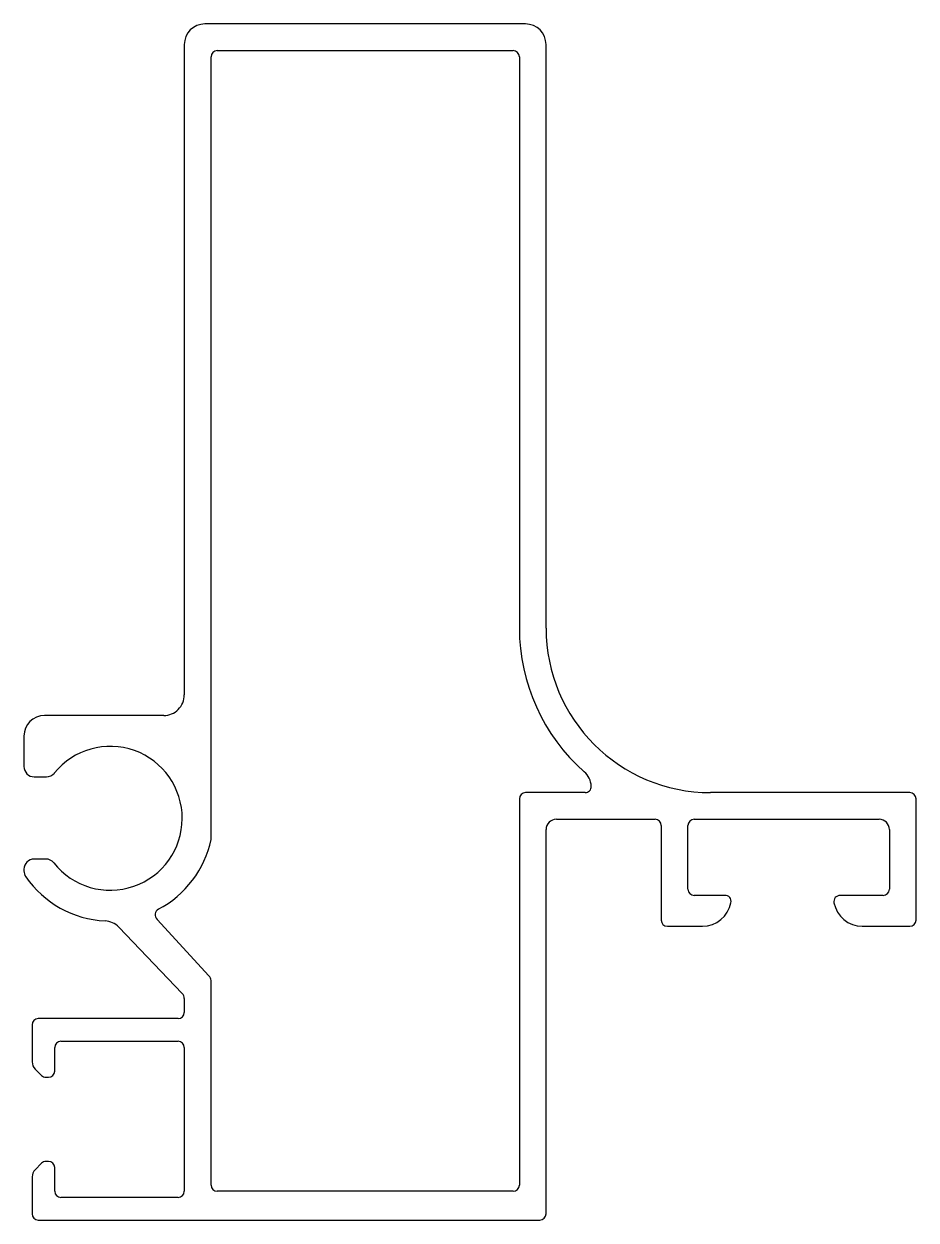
# Model space of a CAD drawing. Extents: x 856.6 to 900, y 521.3 to 579.5.
import ezdxf

# ---------------------------------------------------------------- set-up
doc = ezdxf.new("R2010")
doc.units = 0
doc.layers.get('0').update_dxf_attribs({"linetype": 'CONTINUOUS'})

msp = doc.modelspace()

# ---------------------------------------------------------------- linework, layer by layer
at = {"color": 0}
for p, q in [((881.036, 579.482), (865.436, 579.482)), ((864.436, 578.482), (864.436, 546.836)), ((882.036, 550.086), (882.036, 578.482)), ((865.736, 539.805), (865.736, 577.882)), ((866.036, 578.182), (880.436, 578.182)), ((880.736, 577.882), (880.736, 550.086)), ((863.436, 545.836), (857.634, 545.836)), ((856.634, 544.836), (856.634, 543.352)), ((857.134, 542.852), (857.725, 542.852)), ((880.736, 541.786), (880.736, 522.989)), ((883.936, 542.086), (881.036, 542.086)), ((899.736, 542.086), (890.036, 542.086)), ((900.036, 535.886), (900.036, 541.786)), ((882.536, 540.786), (887.336, 540.786)), ((889.236, 540.786), (898.236, 540.786)), ((882.036, 521.589), (882.036, 540.286)), ((887.636, 540.486), (887.636, 535.882)), ((888.936, 537.382), (888.936, 540.486)), ((898.736, 540.286), (898.736, 537.382)), ((856.634, 538.353), (856.634, 538.275)), ((857.699, 538.853), (857.134, 538.853)), ((890.728, 537.082), (889.236, 537.082)), ((898.436, 537.082), (896.337, 537.082)), ((861.254, 535.54), (864.332, 532.304)), ((865.632, 533.166), (863.117, 535.918)), ((887.936, 535.582), (889.646, 535.582)), ((897.418, 535.586), (899.736, 535.586)), ((865.736, 522.989), (865.736, 532.938)), ((864.436, 532.076), (864.436, 531.389)), ((857.034, 530.789), (857.034, 528.99)), ((864.136, 531.089), (857.334, 531.089)), ((858.134, 528.539), (858.134, 529.688)), ((858.434, 529.988), (864.136, 529.988)), ((864.436, 529.688), (864.436, 522.689)), ((857.181, 528.637), (857.491, 528.327)), ((857.703, 528.239), (857.834, 528.239)), ((857.491, 524.051), (857.181, 523.741)), ((857.834, 524.139), (857.703, 524.139)), ((858.134, 522.689), (858.134, 523.839)), ((857.034, 523.387), (857.034, 521.589)), ((880.436, 522.689), (866.036, 522.689)), ((864.136, 522.389), (858.434, 522.389)), ((857.334, 521.289), (881.736, 521.289))]:
    msp.add_line(p, q, dxfattribs=at)
for centre, radius, start, end in [((865.436, 578.482), 1, 90, 180), ((881.036, 578.482), 1, 0, 90), ((866.036, 577.882), 0.3, 90, 180), ((880.436, 577.882), 0.3, 0, 90), ((890.036, 550.086), 9.3, 180, 228.68532), ((890.036, 550.086), 8, 180, 270), ((863.436, 546.836), 1, 269.99999, 0.00001), ((857.634, 544.836), 1, 90.00002, 179.99998), ((860.834, 540.836), 3.5, 218.38681, 141.02122), ((857.134, 543.352), 0.5, 180, 270), ((857.725, 543.352), 0.5, 270, 321.02122), ((883.236, 542.35), 1, 2.971, 48.68532), ((883.936, 542.386), 0.3, 270, 2.971), ((881.036, 541.786), 0.3, 90, 180), ((899.736, 541.786), 0.3, 0, 90), ((882.536, 540.286), 0.5, 90, 180), ((887.336, 540.486), 0.3, 0, 90), ((889.236, 540.486), 0.3, 90, 180), ((898.236, 540.286), 0.5, 0, 90), ((860.844, 540.836), 5, 297.75848, 348.09246), ((857.134, 538.353), 0.5, 90, 180), ((857.699, 538.353), 0.5, 38.38681, 90), ((857.134, 538.275), 0.5, 180, 214.69213), ((860.834, 540.836), 5, 214.69213, 267.14596), ((889.236, 537.382), 0.3, 180, 270), ((898.436, 537.382), 0.3, 270, 0), ((889.646, 536.982), 1.4, 270, 349.52413), ((890.764, 536.812), 0.272, 341.87532, 97.64881), ((896.332, 536.786), 0.296, 89.02757, 191.64373), ((897.418, 536.986), 1.4, 190.67129, 270), ((863.313, 536.146), 0.3, 117.75848, 229.42814), ((860.535, 534.844), 1, 44.08467, 87.14596), ((887.936, 535.882), 0.3, 180, 270), ((899.736, 535.886), 0.3, 270, 360), ((865.436, 532.938), 0.3, 0, 49.42814), ((864.136, 532.076), 0.3, 0, 49.42814), ((864.136, 531.389), 0.3, 270, 360), ((857.334, 530.789), 0.3, 90, 180), ((858.434, 529.688), 0.3, 90, 180), ((864.136, 529.688), 0.3, 0, 90), ((857.534, 528.99), 0.5, 180, 225), ((857.834, 528.539), 0.3, 270, 0), ((857.703, 528.539), 0.3, 225, 270), ((857.534, 523.387), 0.5, 135, 180), ((857.703, 523.839), 0.3, 90, 135), ((857.834, 523.839), 0.3, 0, 90), ((858.434, 522.689), 0.3, 180, 270), ((864.136, 522.689), 0.3, 270, 360), ((866.036, 522.989), 0.3, 180, 270), ((880.436, 522.989), 0.3, 270, 360), ((857.334, 521.589), 0.3, 180, 270), ((881.736, 521.589), 0.3, 270, 360)]:
    msp.add_arc(centre, radius, start, end, dxfattribs=at)

doc.saveas('drawing.dxf')
